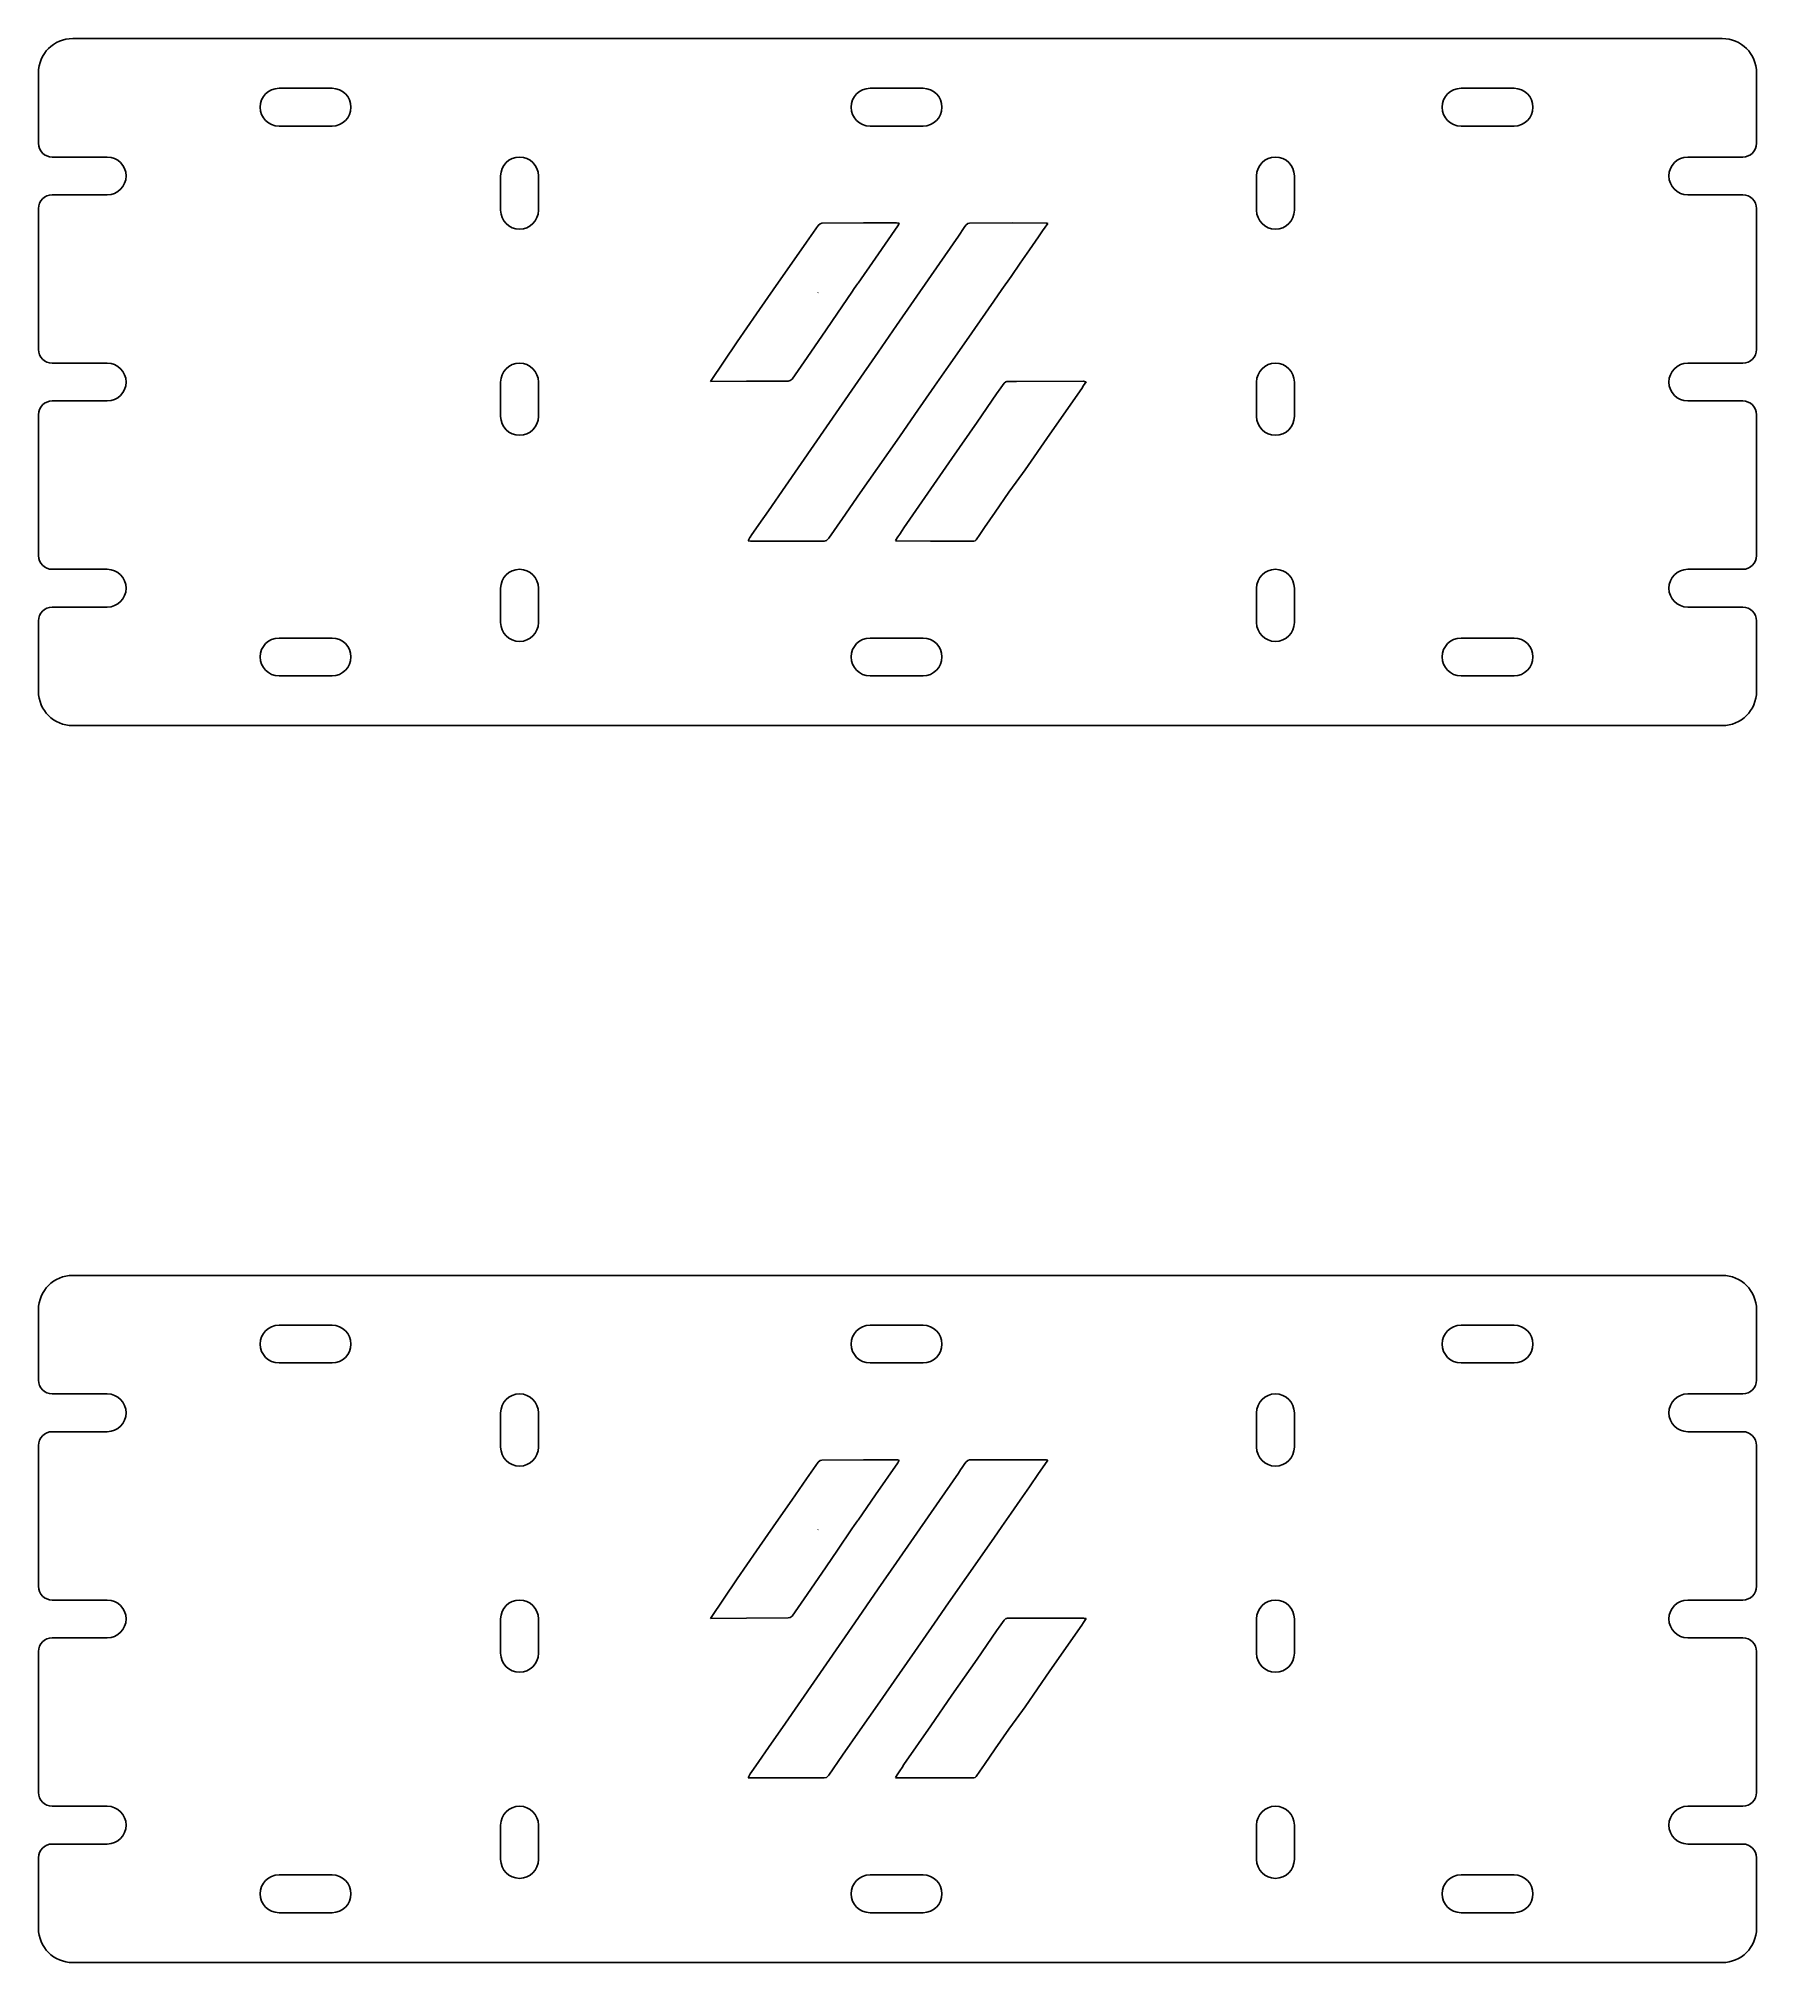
# Model space of a CAD drawing. Extents: x -107 to 143, y -25 to 255.
import ezdxf

# ---------------------------------------------------------------- set-up
doc = ezdxf.new("R2010")
doc.units = 0
doc.header["$MEASUREMENT"] = 0
doc.layers.add('MODELSKETCH_VISIBLE', color=7, linetype='CONTINUOUS')

msp = doc.modelspace()

# ---------------------------------------------------------------- linework, layer by layer
at = {"layer": 'MODELSKETCH_VISIBLE'}
for p, q in [((-102, 255.37), (138, 255.37)), ((-107, 250.37), (-107, 240.12)), ((143, 250.37), (143, 240.12)), ((-64.28, 248.12), (-72, 248.12)), ((21.72, 248.12), (14, 248.12)), ((107.72, 248.12), (100, 248.12)), ((-64.28, 242.62), (-72, 242.62)), ((21.72, 242.62), (14, 242.62)), ((107.72, 242.62), (100, 242.62)), ((-97, 238.12), (-105, 238.12)), ((133, 238.12), (141, 238.12)), ((-39.75, 235.37), (-39.75, 230.37)), ((-34.25, 235.37), (-34.25, 230.37)), ((70.25, 235.37), (70.25, 230.37)), ((75.75, 235.37), (75.75, 230.37)), ((-97, 232.62), (-105, 232.62)), ((133, 232.62), (141, 232.62)), ((-107, 230.62), (-107, 210.12)), ((143, 230.62), (143, 210.12)), ((4.75, 225.75), (6.44, 228.17)), ((6.44, 228.17), (6.73, 228.42)), ((6.73, 228.42), (7.01, 228.5)), ((7.01, 228.5), (13.07, 228.52)), ((13.07, 228.52), (17.84, 228.52)), ((18.04, 228.1), (14.81, 223.42)), ((17.84, 228.52), (18.04, 228.51)), ((18.04, 228.51), (18.25, 228.49)), ((18.09, 228.18), (18.04, 228.1)), ((18.14, 228.28), (18.09, 228.18)), ((18.19, 228.37), (18.14, 228.28)), ((18.25, 228.49), (18.19, 228.37)), ((26.89, 226.61), (27.19, 227.05)), ((27.19, 227.05), (27.42, 227.41)), ((27.42, 227.41), (27.71, 227.85)), ((27.71, 227.85), (27.96, 228.19)), ((27.96, 228.19), (28.24, 228.43)), ((28.24, 228.43), (28.5, 228.51)), ((28.5, 228.51), (34.74, 228.52)), ((34.74, 228.52), (39.63, 228.51)), ((39.11, 227.37), (38.52, 226.53)), ((39.86, 228.47), (39.11, 227.37)), ((39.63, 228.51), (39.73, 228.5)), ((39.73, 228.5), (39.86, 228.47)), ((2.62, 222.66), (4.75, 225.75)), ((22.92, 220.88), (26.89, 226.61)), ((37.19, 224.6), (35.85, 222.68)), ((38.52, 226.53), (37.19, 224.6)), ((0.35, 219.42), (2.62, 222.66)), ((14.81, 223.42), (12.27, 219.74)), ((35.85, 222.68), (34.52, 220.75)), ((-2.53, 215.28), (0.35, 219.42)), ((6.47, 218.41), (6.42, 218.36)), ((11.36, 218.47), (9.26, 215.39)), ((11.71, 218.99), (11.36, 218.47)), ((12.16, 219.65), (11.71, 218.99)), ((12.17, 219.65), (12.16, 219.65)), ((12.18, 219.66), (12.17, 219.65)), ((12.27, 219.74), (12.18, 219.66)), ((17.86, 213.59), (22.92, 220.88)), ((33.18, 218.83), (32.02, 217.15)), ((34.52, 220.75), (33.18, 218.83)), ((32.02, 217.15), (28.03, 211.43)), ((-5.35, 211.23), (-2.53, 215.28)), ((7.6, 212.97), (4.84, 208.95)), ((9.26, 215.39), (7.6, 212.97)), ((15.18, 209.73), (17.86, 213.59)), ((-9.23, 205.45), (-5.35, 211.23)), ((28.03, 211.43), (25.43, 207.7)), ((-97, 208.12), (-105, 208.12)), ((4.84, 208.95), (2.66, 205.8)), ((11.78, 204.82), (15.18, 209.73)), ((25.43, 207.7), (23.39, 204.77)), ((133, 208.12), (141, 208.12)), ((-39.75, 205.37), (-39.75, 200.37)), ((-34.25, 205.37), (-34.25, 200.37)), ((-3.97, 205.49), (-9.23, 205.45)), ((2.1, 205.51), (-3.97, 205.49)), ((1.71, 190.22), (11.78, 204.82)), ((2.37, 205.58), (2.1, 205.51)), ((2.66, 205.8), (2.37, 205.58)), ((23.39, 204.77), (20.52, 200.65)), ((32.43, 203.66), (33.03, 204.53)), ((33.03, 204.53), (33.51, 205.21)), ((33.51, 205.21), (33.78, 205.42)), ((33.78, 205.42), (33.93, 205.46)), ((33.93, 205.46), (33.96, 205.47)), ((33.96, 205.47), (33.97, 205.47)), ((33.97, 205.47), (34.05, 205.47)), ((34.05, 205.47), (34.25, 205.47)), ((34.25, 205.47), (35.3, 205.47)), ((35.3, 205.47), (45.05, 205.48)), ((44.8, 204.45), (40.19, 197.81)), ((45.07, 204.86), (44.8, 204.45)), ((45.05, 205.48), (45.23, 205.45)), ((45.43, 205.42), (45.07, 204.86)), ((45.23, 205.45), (45.43, 205.42)), ((70.25, 205.37), (70.25, 200.37)), ((75.75, 205.37), (75.75, 200.37)), ((-97, 202.62), (-105, 202.62)), ((29.57, 199.53), (32.43, 203.66)), ((133, 202.62), (141, 202.62)), ((-107, 200.62), (-107, 180.12)), ((20.52, 200.65), (18.27, 197.42)), ((25.92, 194.26), (29.57, 199.53)), ((143, 200.62), (143, 180.12)), ((18.27, 197.42), (15.08, 192.83)), ((40.19, 197.81), (36.56, 192.6)), ((22.85, 189.82), (25.92, 194.26)), ((15.08, 192.83), (12.58, 189.23)), ((35.25, 190.78), (34.22, 189.35)), ((36.56, 192.6), (35.25, 190.78)), ((-0.77, 186.65), (1.71, 190.22)), ((12.58, 189.23), (10.02, 185.54)), ((18.93, 184.17), (22.85, 189.82)), ((34.22, 189.35), (32.23, 186.46)), ((-2.16, 184.65), (-0.77, 186.65)), ((10.02, 185.54), (8.02, 182.65)), ((32.23, 186.46), (30.68, 184.19)), ((-3.72, 182.27), (-3.49, 182.73)), ((-3.4, 182.24), (-3.72, 182.27)), ((-3.49, 182.73), (-3.48, 182.75)), ((-3.48, 182.75), (-3.43, 182.82)), ((-3.43, 182.82), (-3.18, 183.18)), ((-3.39, 182.23), (-3.4, 182.24)), ((-3.38, 182.23), (-3.39, 182.23)), ((-2.92, 182.23), (-3.38, 182.23)), ((-3.18, 183.18), (-2.94, 183.53)), ((-2.94, 183.53), (-2.16, 184.65)), ((-2.34, 182.23), (-2.92, 182.23)), ((0.61, 182.23), (-2.34, 182.23)), ((7.31, 182.23), (0.61, 182.23)), ((7.69, 182.31), (7.31, 182.23)), ((8.02, 182.65), (7.69, 182.31)), ((17.69, 182.32), (18.05, 182.85)), ((17.81, 182.27), (17.69, 182.32)), ((17.88, 182.25), (17.81, 182.27)), ((22.82, 182.24), (17.88, 182.25)), ((18.05, 182.85), (18.32, 183.26)), ((18.32, 183.26), (18.66, 183.77)), ((18.66, 183.77), (18.93, 184.17)), ((29.11, 182.24), (22.82, 182.24)), ((29.28, 182.29), (29.11, 182.24)), ((29.46, 182.43), (29.28, 182.29)), ((30, 183.2), (29.46, 182.43)), ((30.68, 184.19), (30, 183.2)), ((-97, 178.12), (-105, 178.12)), ((133, 178.12), (141, 178.12)), ((-39.75, 175.37), (-39.75, 170.37)), ((-34.25, 175.37), (-34.25, 170.37)), ((70.25, 175.37), (70.25, 170.37)), ((75.75, 175.37), (75.75, 170.37)), ((-97, 172.62), (-105, 172.62)), ((133, 172.62), (141, 172.62)), ((-107, 170.62), (-107, 160.37)), ((-64.28, 168.12), (-72, 168.12)), ((21.72, 168.12), (14, 168.12)), ((107.72, 168.12), (100, 168.12)), ((143, 170.62), (143, 160.37)), ((-64.28, 162.62), (-72, 162.62)), ((21.72, 162.62), (14, 162.62)), ((107.72, 162.62), (100, 162.62)), ((-102, 155.37), (138, 155.37)), ((-102, 75.37), (138, 75.37)), ((-107, 70.37), (-107, 60.12)), ((143, 70.37), (143, 60.12)), ((-64.28, 68.12), (-72, 68.12)), ((21.72, 68.12), (14, 68.12)), ((107.72, 68.12), (100, 68.12)), ((-64.28, 62.62), (-72, 62.62)), ((21.72, 62.62), (14, 62.62)), ((107.72, 62.62), (100, 62.62)), ((-97, 58.12), (-105, 58.12)), ((133, 58.12), (141, 58.12)), ((-39.75, 55.37), (-39.75, 50.37)), ((-34.25, 55.37), (-34.25, 50.37)), ((70.25, 55.37), (70.25, 50.37)), ((75.75, 55.37), (75.75, 50.37)), ((-107, 50.62), (-107, 30.12)), ((-97, 52.62), (-105, 52.62)), ((133, 52.62), (141, 52.62)), ((143, 50.62), (143, 30.12)), ((4.75, 45.75), (6.44, 48.17)), ((6.44, 48.17), (6.73, 48.42)), ((6.73, 48.42), (7.01, 48.5)), ((7.01, 48.5), (13.07, 48.52)), ((13.07, 48.52), (17.84, 48.52)), ((18.04, 48.1), (14.81, 43.42)), ((17.84, 48.52), (18.04, 48.51)), ((18.04, 48.51), (18.25, 48.49)), ((18.09, 48.18), (18.04, 48.1)), ((18.14, 48.28), (18.09, 48.18)), ((18.19, 48.37), (18.14, 48.28)), ((18.25, 48.49), (18.19, 48.37)), ((27.42, 47.41), (27.71, 47.85)), ((27.71, 47.85), (27.96, 48.19)), ((27.96, 48.19), (28.24, 48.43)), ((28.24, 48.43), (28.5, 48.51)), ((28.5, 48.51), (34.74, 48.52)), ((34.74, 48.52), (39.63, 48.51)), ((39.86, 48.47), (39.11, 47.37)), ((39.63, 48.51), (39.73, 48.5)), ((39.73, 48.5), (39.86, 48.47)), ((2.62, 42.66), (4.75, 45.75)), ((22.92, 40.88), (26.89, 46.61)), ((26.89, 46.61), (27.19, 47.05)), ((27.19, 47.05), (27.42, 47.41)), ((38.52, 46.53), (37.19, 44.6)), ((39.11, 47.37), (38.52, 46.53)), ((0.35, 39.42), (2.62, 42.66)), ((14.81, 43.42), (12.27, 39.74)), ((35.85, 42.68), (34.52, 40.75)), ((37.19, 44.6), (35.85, 42.68)), ((-2.53, 35.28), (0.35, 39.42)), ((12.16, 39.65), (11.71, 38.99)), ((12.17, 39.65), (12.16, 39.65)), ((12.18, 39.66), (12.17, 39.65)), ((12.27, 39.74), (12.18, 39.66)), ((17.86, 33.59), (22.92, 40.88)), ((34.52, 40.75), (33.18, 38.83)), ((6.47, 38.41), (6.42, 38.36)), ((11.36, 38.47), (9.26, 35.39)), ((11.71, 38.99), (11.36, 38.47)), ((32.02, 37.15), (28.03, 31.43)), ((33.18, 38.83), (32.02, 37.15)), ((-5.35, 31.23), (-2.53, 35.28)), ((9.26, 35.39), (7.6, 32.97)), ((-9.23, 25.45), (-5.35, 31.23)), ((7.6, 32.97), (4.84, 28.95)), ((15.18, 29.73), (17.86, 33.59)), ((28.03, 31.43), (25.43, 27.7)), ((-97, 28.12), (-105, 28.12)), ((4.84, 28.95), (2.66, 25.8)), ((11.78, 24.82), (15.18, 29.73)), ((133, 28.12), (141, 28.12)), ((-39.75, 25.37), (-39.75, 20.37)), ((-34.25, 25.37), (-34.25, 20.37)), ((-3.97, 25.49), (-9.23, 25.45)), ((2.1, 25.51), (-3.97, 25.49)), ((2.37, 25.58), (2.1, 25.51)), ((2.66, 25.8), (2.37, 25.58)), ((25.43, 27.7), (23.39, 24.77)), ((33.03, 24.53), (33.51, 25.21)), ((33.51, 25.21), (33.78, 25.42)), ((33.78, 25.42), (33.93, 25.46)), ((33.93, 25.46), (33.96, 25.47)), ((33.96, 25.47), (33.97, 25.47)), ((33.97, 25.47), (34.05, 25.47)), ((34.05, 25.47), (34.25, 25.47)), ((34.25, 25.47), (35.3, 25.47)), ((35.3, 25.47), (45.05, 25.48)), ((45.05, 25.48), (45.23, 25.45)), ((45.43, 25.42), (45.07, 24.86)), ((45.23, 25.45), (45.43, 25.42)), ((70.25, 25.37), (70.25, 20.37)), ((75.75, 25.37), (75.75, 20.37)), ((-97, 22.62), (-105, 22.62)), ((1.71, 10.22), (11.78, 24.82)), ((23.39, 24.77), (20.52, 20.65)), ((29.57, 19.53), (32.43, 23.66)), ((32.43, 23.66), (33.03, 24.53)), ((44.8, 24.45), (40.19, 17.81)), ((45.07, 24.86), (44.8, 24.45)), ((133, 22.62), (141, 22.62)), ((-107, 20.62), (-107, 0.12)), ((20.52, 20.65), (18.27, 17.42)), ((143, 20.62), (143, 0.12)), ((18.27, 17.42), (15.08, 12.83)), ((25.92, 14.26), (29.57, 19.53)), ((40.19, 17.81), (36.56, 12.6)), ((22.85, 9.82), (25.92, 14.26)), ((15.08, 12.83), (12.58, 9.23)), ((36.56, 12.6), (35.25, 10.78)), ((-0.77, 6.65), (1.71, 10.22)), ((12.58, 9.23), (10.02, 5.54)), ((18.93, 4.17), (22.85, 9.82)), ((34.22, 9.35), (32.23, 6.46)), ((35.25, 10.78), (34.22, 9.35)), ((-2.16, 4.65), (-0.77, 6.65)), ((32.23, 6.46), (30.68, 4.19)), ((-3.48, 2.75), (-3.43, 2.82)), ((-3.43, 2.82), (-3.18, 3.18)), ((-3.18, 3.18), (-2.94, 3.53)), ((-2.94, 3.53), (-2.16, 4.65)), ((10.02, 5.54), (8.02, 2.65)), ((17.69, 2.32), (18.05, 2.85)), ((18.05, 2.85), (18.32, 3.26)), ((18.32, 3.26), (18.66, 3.77)), ((18.66, 3.77), (18.93, 4.17)), ((30, 3.2), (29.46, 2.43)), ((30.68, 4.19), (30, 3.2)), ((-3.72, 2.27), (-3.49, 2.73)), ((-3.4, 2.24), (-3.72, 2.27)), ((-3.49, 2.73), (-3.48, 2.75)), ((-3.39, 2.23), (-3.4, 2.24)), ((-3.38, 2.23), (-3.39, 2.23)), ((-2.92, 2.23), (-3.38, 2.23)), ((-2.34, 2.23), (-2.92, 2.23)), ((0.61, 2.23), (-2.34, 2.23)), ((7.31, 2.23), (0.61, 2.23)), ((7.69, 2.31), (7.31, 2.23)), ((8.02, 2.65), (7.69, 2.31)), ((17.81, 2.27), (17.69, 2.32)), ((17.88, 2.25), (17.81, 2.27)), ((22.82, 2.24), (17.88, 2.25)), ((29.11, 2.24), (22.82, 2.24)), ((29.28, 2.29), (29.11, 2.24)), ((29.46, 2.43), (29.28, 2.29)), ((-97, -1.88), (-105, -1.88)), ((133, -1.88), (141, -1.88)), ((-39.75, -4.63), (-39.75, -9.63)), ((-34.25, -4.63), (-34.25, -9.63)), ((70.25, -4.63), (70.25, -9.63)), ((75.75, -4.63), (75.75, -9.63)), ((-97, -7.38), (-105, -7.38)), ((133, -7.38), (141, -7.38)), ((-107, -9.38), (-107, -19.63)), ((143, -9.38), (143, -19.63)), ((-64.28, -11.88), (-72, -11.88)), ((21.72, -11.88), (14, -11.88)), ((107.72, -11.88), (100, -11.88)), ((-64.28, -17.38), (-72, -17.38)), ((21.72, -17.38), (14, -17.38)), ((107.72, -17.38), (100, -17.38)), ((-102, -24.63), (138, -24.63))]:
    msp.add_line(p, q, dxfattribs=at)
for centre, radius, start, end in [((-102, 250.37), 5, 90, 180), ((138, 250.37), 5, 0, 90), ((-72, 245.37), 2.75, 90, 270), ((-64.28, 245.37), 2.75, 270, 90), ((14, 245.37), 2.75, 90, 270), ((21.72, 245.37), 2.75, 270, 90), ((100, 245.37), 2.75, 90, 270), ((107.72, 245.37), 2.75, 270, 90), ((-105, 240.12), 2, 180, 270), ((-97, 235.37), 2.75, 270, 90), ((-37, 235.37), 2.75, 0, 180), ((73, 235.37), 2.75, 0, 180), ((133, 235.37), 2.75, 90, 270), ((141, 240.12), 2, 270, 0), ((-105, 230.62), 2, 90, 180), ((141, 230.62), 2, 0, 90), ((-37, 230.37), 2.75, 180, 0), ((73, 230.37), 2.75, 180, 0), ((-105, 210.12), 2, 180, 270), ((141, 210.12), 2, 270, 0), ((-97, 205.37), 2.75, 270, 90), ((-37, 205.37), 2.75, 0, 180), ((73, 205.37), 2.75, 0, 180), ((133, 205.37), 2.75, 90, 270), ((-105, 200.62), 2, 90, 180), ((141, 200.62), 2, 0, 90), ((-37, 200.37), 2.75, 180, 0), ((73, 200.37), 2.75, 180, 0), ((-105, 180.12), 2, 180, 270), ((141, 180.12), 2, 270, 0), ((-97, 175.37), 2.75, 270, 90), ((-37, 175.37), 2.75, 0, 180), ((73, 175.37), 2.75, 0, 180), ((133, 175.37), 2.75, 90, 270), ((-105, 170.62), 2, 90, 180), ((141, 170.62), 2, 0, 90), ((-72, 165.37), 2.75, 90, 270), ((-64.28, 165.37), 2.75, 270, 90), ((-37, 170.37), 2.75, 180, 0), ((14, 165.37), 2.75, 90, 270), ((21.72, 165.37), 2.75, 270, 90), ((73, 170.37), 2.75, 180, 0), ((100, 165.37), 2.75, 90, 270), ((107.72, 165.37), 2.75, 270, 90), ((-102, 160.37), 5, 180, 270), ((138, 160.37), 5, 270, 0), ((-102, 70.37), 5, 90, 180), ((138, 70.37), 5, 0, 90), ((-72, 65.37), 2.75, 90, 270), ((-64.28, 65.37), 2.75, 270, 90), ((14, 65.37), 2.75, 90, 270), ((21.72, 65.37), 2.75, 270, 90), ((100, 65.37), 2.75, 90, 270), ((107.72, 65.37), 2.75, 270, 90), ((-105, 60.12), 2, 180, 270), ((141, 60.12), 2, 270, 0), ((-97, 55.37), 2.75, 270, 90), ((-37, 55.37), 2.75, 0, 180), ((73, 55.37), 2.75, 0, 180), ((133, 55.37), 2.75, 90, 270), ((-105, 50.62), 2, 90, 180), ((141, 50.62), 2, 0, 90), ((-37, 50.37), 2.75, 180, 0), ((73, 50.37), 2.75, 180, 0), ((-105, 30.12), 2, 180, 270), ((-97, 25.37), 2.75, 270, 90), ((-37, 25.37), 2.75, 0, 180), ((73, 25.37), 2.75, 0, 180), ((133, 25.37), 2.75, 90, 270), ((141, 30.12), 2, 270, 0), ((-105, 20.62), 2, 90, 180), ((141, 20.62), 2, 0, 90), ((-37, 20.37), 2.75, 180, 0), ((73, 20.37), 2.75, 180, 0), ((-105, 0.12), 2, 180, 270), ((141, 0.12), 2, 270, 0), ((-97, -4.63), 2.75, 270, 90), ((-37, -4.63), 2.75, 0, 180), ((73, -4.63), 2.75, 0, 180), ((133, -4.63), 2.75, 90, 270), ((-105, -9.38), 2, 90, 180), ((141, -9.38), 2, 0, 90), ((-37, -9.63), 2.75, 180, 0), ((73, -9.63), 2.75, 180, 0), ((-72, -14.63), 2.75, 90, 270), ((-64.28, -14.63), 2.75, 270, 90), ((14, -14.63), 2.75, 90, 270), ((21.72, -14.63), 2.75, 270, 90), ((100, -14.63), 2.75, 90, 270), ((107.72, -14.63), 2.75, 270, 90), ((-102, -19.63), 5, 180, 270), ((138, -19.63), 5, 270, 0)]:
    msp.add_arc(centre, radius, start, end, dxfattribs=at)

doc.saveas('drawing.dxf')
